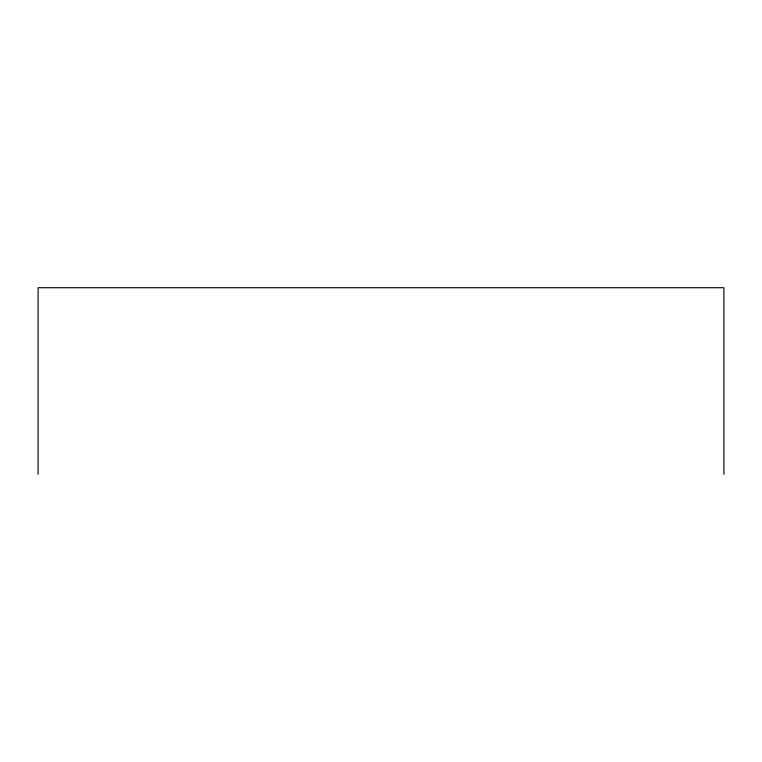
<?xml version="1.0" encoding="UTF-8"?>
<svg xmlns="http://www.w3.org/2000/svg" width="762" height="762" viewBox="0 0 762 762"><rect width="100%" height="100%" fill="white"/><g stroke="black" fill="none" stroke-linecap="round" stroke-linejoin="round"><path stroke-width="1.14" d="M723.9 474.278L723.9 287.722L38.1 287.722L38.1 474.278"/></g></svg>
